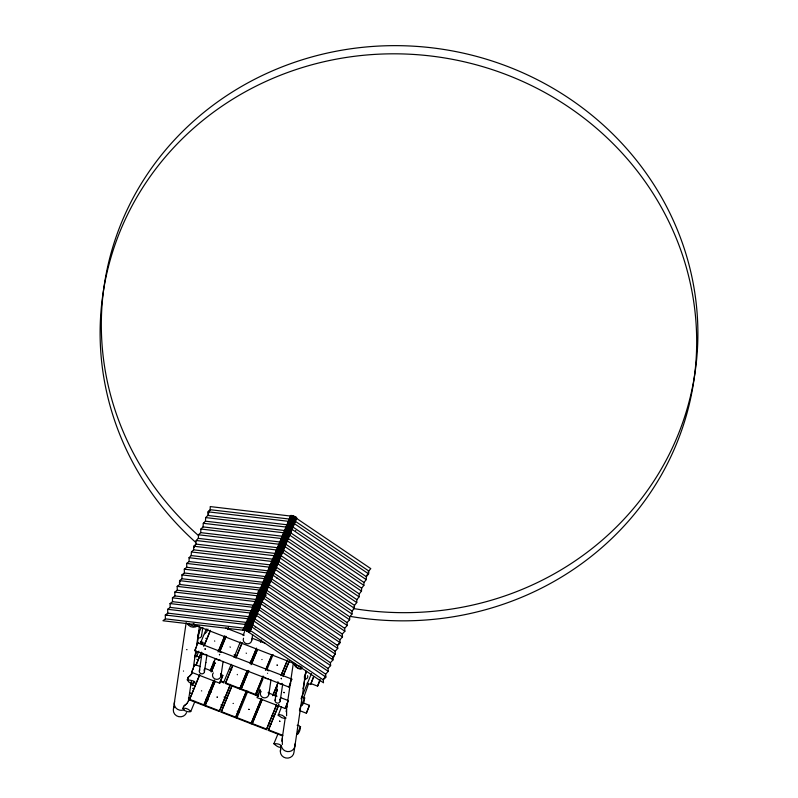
<?xml version="1.0" encoding="UTF-8"?>
<svg xmlns="http://www.w3.org/2000/svg" width="798" height="798" viewBox="0 0 798 798"><rect width="100%" height="100%" fill="white"/><g stroke="black" fill="none" stroke-linecap="round" stroke-linejoin="round"><path stroke-width="1.2" d="M294.661 517.114L370.791 568.635L368.756 570.989L368.616 573.892L366.382 576.725L366.242 579.627L364.008 582.46L363.868 585.363L361.634 588.186L361.494 591.089L359.26 593.921L359.11 596.824L356.886 599.657L356.736 602.56L354.502 605.383L354.362 608.285L352.127 611.118L351.988 614.021L349.753 616.854L349.614 619.757L347.03 622.57L347.24 625.482L344.656 628.305L344.866 631.218L342.282 634.031L342.492 636.954L339.908 639.767L340.118 642.679L337.534 645.502L337.744 648.415L335.16 651.238L335.369 654.151L332.786 656.963L332.995 659.886L330.412 662.699L330.621 665.612L328.038 668.435L328.247 671.347L325.664 674.16L325.873 677.083L323.29 679.896L323.489 682.809L246.343 630.59L162.932 620.754L165.386 618.869L165.306 615.029L167.76 613.133L167.68 609.293L170.134 607.408L170.064 603.557L172.508 601.672L172.438 597.832L174.882 595.936L174.812 592.096L177.256 590.201L177.186 586.36L179.63 584.475L179.56 580.635L182.004 578.74L181.934 574.899L184.378 573.004L184.308 569.164L186.752 567.278L186.682 563.428L189.126 561.543L189.056 557.702L191.191 555.568L191.43 551.967L193.565 549.832L193.804 546.231L195.939 544.096L196.178 540.505L198.313 538.371L198.552 534.77L200.687 532.635L200.926 529.034L203.061 526.899L203.3 523.308L205.435 521.174L205.675 517.573L207.809 515.438L208.059 511.837L210.183 509.703L210.233 506.58L293.644 516.416M255.17 627.178L255.2 627.138M264.996 606.52L265.175 606.181M276.866 578.131L276.766 577.752M295.649 530.75L295.799 530.471M186.183 622.58L173.316 709.751A6.853 6.494 8.4 0 0 186.592 712.604M188.587 699.896L191.311 681.472M193.485 666.739L195.839 650.779M196.747 644.644L199.47 626.221M197.355 643.697L199.31 630.46M214.203 680.115L203.719 705.432L189.385 699.896L199.48 675.128M201.565 635.866L202.812 627.437M199.36 671.108L202.024 653.063M204.448 671.726L206.931 654.879M203.719 705.432L213.814 680.664M230.283 685.003L219.32 711.467L204.986 705.921L215.091 681.153M220.986 675.826L223.111 661.402M219.32 711.467L230.373 684.395M220.258 681.452L223.57 682.729L223.659 682.13L220.348 680.854M246.452 691.248L235.49 717.711L221.156 712.175L231.729 686.25M247.36 670.569L239.729 688.983L225.395 683.437L232.637 665.572M244.577 629.861L291.679 515.508L244.577 629.901L243.43 629.642M249.834 629.961L249.315 632.505A1.626 0.499 22.5 0 0 249.305 632.106L248.128 631.228L295.659 517.044A5.955 1.835 22.5 0 0 294.791 516.595L294.372 516.386A7.172 2.214 22.5 0 0 293.006 515.857L245.684 630.211L245.285 629.911A5.955 1.835 22.5 0 0 244.378 629.682M248.358 631.218A5.955 1.835 22.5 0 0 247.49 630.769L247.071 630.56A7.172 2.214 22.5 0 0 245.714 630.031M235.49 717.711L246.063 691.796M239.729 688.983L246.971 671.118M236.767 718.2L236.856 717.601L251.19 723.138L251.101 723.746L236.767 718.2L247.819 691.138M262.492 677.751L255.34 695.008L241.006 689.472L248.727 670.46M251.759 640.275L252.617 634.48M255.34 695.008L263.061 675.996M276.397 705.492L266.392 729.651L252.058 724.115L262.153 699.347M258.502 696.235L256.298 695.377L256.387 694.779L258.592 695.627M291.869 515.727L290.791 515.428L243.121 630.101L243.619 630.221M293.006 515.857L292.577 515.737A5.955 1.835 22.5 0 0 291.679 515.508M268.846 694.33L270.981 679.906M248.128 631.268L295.659 517.044M266.392 729.651L276.487 704.883M268.387 729.791L282.721 735.327L282.632 735.936L268.298 730.389L278.871 704.474M275.091 700.385L277.754 682.33M280.178 700.993L282.672 684.155M280.347 751.028L281.076 746.12M281.804 741.202L285.245 717.881M286.153 711.736L293.405 662.619M286.881 707.198L286.971 706.599M303.4 687.517L305.714 671.876M305.963 671.188L293.993 752.225A6.853 6.494 8.4 0 1 285.764 757.97A6.853 6.494 8.4 0 1 280.716 749.372M257.644 593.323L258.412 591.039M286.632 709.362L286.582 715.806M282.382 738.09L282.332 744.534M192.498 672.584L189.655 676.066M188.258 701.322L188.647 699.617M197.774 643.397L197.864 642.769L292.028 679.158M194.582 665.043L194.672 664.415L200.298 666.589M260.038 690.34L260.138 689.711L257.026 697.602L285.175 708.484L287.699 702.729M288.188 701.213L288.278 700.594L280.397 697.542M196.787 659.348L197.046 659.357M205.704 638.34L205.714 638.32M205.186 649.323L205.106 648.824M205.934 662.53L205.615 662.53M214.772 641.213L214.582 640.904M219.39 654.719L219.749 654.36L219.5 654.799M217.375 697.203L216.886 697.013L217.385 697.193M229.964 646.929L230.423 647.198M237.305 674.44L237.315 674.759M246.143 653.113L246.462 653.293M233.375 703.387L233.066 703.497M279.729 550.201L280.238 550.071M290.292 525.902L290.362 525.613M249.096 709.512L248.637 709.272L249.146 709.392M277.036 665.123L277.495 665.372L277.115 665.013M207.919 629.043L206.782 631.797L204.767 633.782M197.296 644.914L197.575 644.066M194.094 666.559L194.383 665.702M259.559 691.856L259.839 691.008M299.489 709.751L301.115 705.083M303.569 698.08L308.457 684.076M320.108 680.385L317.584 686.14L310.621 683.447M265.884 595.637L266.173 594.879M196.138 647.926L196.547 646.909M192.946 669.572L193.355 668.554M258.402 694.868L258.811 693.851M290.711 683.307L288.926 687.058L194.762 650.659L197.864 642.769M197.665 635.966L200.986 627.946M194.463 657.602L196.837 651.876M200.158 643.856L206.323 628.964M187.001 679.776C205.575 681.911 185.156 687.297 187.949 677.482M196.488 656.864L198.862 651.128M201.714 644.255L202.662 641.961M196.099 664.804L201.335 652.146M203.719 646.39L210.393 630.28M196.009 665.402L201.246 652.754M204.587 644.694L210.303 630.889M194.991 701.272L190.722 711.587C188.089 712.664 180.538 710.1 183.7 706.21L183.779 706.619M192.248 685.592L193.675 682.16M189.385 699.896L199.869 674.579M210.433 670.34L215.201 658.839M218.054 651.936L224.727 635.826M210.343 670.948L214.632 660.594M218.443 651.387L224.637 636.425M227.5 629.522L228.457 627.228M211.231 671.986L215.041 662.779M219.809 651.278L226.004 636.315M211.62 671.437L214.472 664.535M219.719 651.876L225.914 636.924M204.986 705.921L215.001 681.761M245.555 625.492L243.659 630.061L245.594 630.31A8.199 2.534 22.5 0 1 247.091 630.889A2.943 0.908 22.5 0 1 247.769 631.208L248.896 632.086M246.462 623.378L247.919 619.787M248.826 617.662L253.594 606.091M254.502 603.966L255.959 600.375M256.866 598.261L258.801 593.532M260.218 590.101L263.958 581.134M263.998 580.974L268.726 569.553M269.634 567.428L271.091 563.847M271.998 561.722L273.455 558.131M274.362 556.016L276.726 550.301M277.674 548.017L279.13 544.435M280.038 542.311L281.973 537.583M283.35 534.321L286.233 527.308M287.14 525.184L290.961 515.887L292.208 515.927M244.098 629.632L291.4 515.458M245.525 627.617L254.033 607.069M254.981 604.784L258.293 596.784M259.24 594.5L267.749 573.952M268.697 571.667L277.205 551.119M278.153 548.834L290.921 518.012M245.285 629.911L292.577 515.737M223.57 682.729L231.191 664.325M234.053 657.422L240.338 641.861M243.111 635.557L244.627 631.497M245.993 629.004L292.816 515.977M235.979 657.522L242.173 642.57M247.051 630.739L294.372 516.386M225.395 683.437L232.547 666.18M235.889 658.131L242.083 643.168M247.101 630.889L294.512 516.635M247.49 630.769L294.791 516.595M248.218 631.308L295.918 517.204L296.527 517.693L249.215 631.966M248.627 631.378L295.918 517.204M250.781 627.677L252.208 624.096M253.146 621.971L255.52 616.106M256.457 613.971L257.874 610.55M258.821 608.266L264.976 593.263M265.914 591.138L267.34 587.557M271.589 577.443L273.016 573.862M273.963 571.727L275.38 568.146M276.327 566.021L281.056 554.61M282.003 552.326L284.836 545.473M286.253 542.042L288.148 537.323M289.095 535.199L290.512 531.618M291.46 529.483L292.876 525.902M294.771 521.493L296.188 517.912L294.392 516.725A8.199 2.534 22.5 0 0 292.896 516.136A2.943 0.908 22.5 0 0 292.427 515.997M249.305 632.106L296.537 517.842M249.365 632.515L296.666 518.341A1.626 0.499 22.5 0 0 296.597 517.932L296.597 517.932M221.156 712.175L231.639 686.859M250.313 663.058L256.507 648.106M250.223 663.667L256.417 648.714M251.111 664.704L257.305 649.752M241.006 689.472L248.637 671.058M251.969 663.008L257.215 650.35M260.547 642.3L261.505 639.996M265.445 670.25L271.639 655.288M265.824 669.702L272.028 654.739M256.298 695.377L263.061 678.669M266.781 670.071L273.066 654.51M251.19 723.138L261.195 698.978M251.101 723.746L261.584 698.43M252.058 724.115L262.063 699.956M272.627 695.716L277.874 683.058M281.205 675.008L287.4 660.046M273.016 695.168L277.305 684.814M281.115 675.607L287.31 660.654M275.021 695.307L277.395 689.552M283.12 675.746L289.315 660.784M274.931 695.906L277.305 690.15M283.031 676.345L289.225 661.392M268.298 730.389L278.791 705.083M278.133 714.998L279.42 714.589L282.293 715.327L286.093 718.07L284.806 718.479L281.933 717.741L278.223 715.357L281.455 706.978M273.894 743.726C285.006 743.028 282.662 752.115 273.894 743.726L278.163 733.422M304.228 677.153L306.602 671.417M301.036 698.789L311.469 673.592M291.061 680.963L288.926 687.058M195.739 648.854L194.762 650.659M192.188 671.288L192.547 670.5M257.644 696.584L258.003 695.796M320.068 679.268L317.584 686.14M244.527 624.535L244.896 623.986M291.42 680.185L291.709 679.597M187.44 702.839L188.288 701.243M192.996 688.355L192.697 688.425M201.425 690.829L201.734 690.918M269.654 574.45L270.033 574.799L269.764 574.37M191.889 671.876L191.57 672.305L219.709 683.188L222.822 675.477L220.567 674.42M182.752 708.504C185.276 707.477 189.256 709.312 190.722 711.587M186.233 704.195L186.902 703.387M191.151 674.659L191.72 674.031M186.872 703.467L187.48 702.759M353.185 608.974L353.454 608.694A1.636 0.988 -53.2 0 0 353.694 608.365M262.063 659.547L261.864 659.547M267.629 673.263L267.5 673.293M283.889 692.375L284.158 692.824L284.088 692.325M279.649 721.123L280.018 721.472L279.639 721.133M258.432 601.552L258.761 601.552M249.714 623.747L249.644 623.248M188.936 676.664L190.513 675.377M185.445 704.724L183.869 705.991M184.697 705.392L186.263 704.115M188.717 676.734L188.019 677.881M188.109 677.253L188.966 676.584M194.672 664.415L191.57 672.305M222.822 675.288L219.709 683.188M288.278 700.594L285.175 708.484M310.602 684.485L313.704 676.594L310.602 684.485L307.12 683.148M304.876 697.921C295.859 715.207 309.065 698.22 302.552 697.023M302.502 702.639L309.464 705.332L306.362 713.222L299.4 710.529M306.362 713.222L309.464 705.332M300.637 726.649C291.071 744.644 306.372 725.322 297.155 725.302M367.309 574.859L366.721 575.198M195.081 545.593L194.822 545.772A1.636 1.167 -86.7 0 0 194.413 546.361M290.612 515.608L290.671 515.578A1.626 0.499 22.5 0 0 290.412 515.927L290.871 516.067M243.36 629.762L243.32 629.772A1.626 0.499 22.5 0 0 243.121 630.101M187.051 649.682L186.572 649.612M183.46 670.968L183.55 671.138M209.485 511.408L208.946 511.658A1.636 1.167 -86.7 0 0 208.378 513.024L208.667 514.092M166.393 614.839L166.952 614.799M205.106 648.804L205.186 649.303M281.315 678.749L281.315 678.23L281.325 678.729M249.575 623.248L249.714 623.737M323.629 678.589L324.776 677.931A1.636 0.988 -53.2 0 0 325.345 676.564L325.185 676.046M210.173 510.451L209.355 510.67A1.636 1.167 -86.7 0 0 208.797 512.037M210.183 509.703L290.103 519.129M208.059 511.837L291.469 521.673M207.809 515.438L286.502 524.715M205.675 517.573L286.642 527.119M205.435 521.174L284.128 530.451M203.3 523.308L284.268 532.845M203.061 526.899L281.754 536.176M200.926 529.034L281.894 538.58M200.687 532.635L280.607 542.061M198.552 534.77L278.293 544.166M198.313 538.371L278.233 547.787M196.178 540.505L275.918 549.902M195.939 544.096L274.632 553.373M193.804 546.231L274.771 555.777M193.565 549.832L272.258 559.109M191.43 551.967L271.17 561.363M191.191 555.568L271.111 564.984M189.056 557.702L268.786 567.099M189.126 561.543L268.717 570.929M186.682 563.428L266.412 572.834M186.752 567.278L265.116 576.515M184.308 569.164L267.719 578.999L344.866 631.218M184.378 573.004L262.741 582.251M181.934 574.899L262.891 584.445M182.004 578.74L260.367 587.976M179.56 580.635L260.517 590.171M179.63 584.475L257.993 593.712M177.186 586.36L256.916 595.767M177.256 590.201L256.846 599.587M174.812 592.096L254.542 601.493M174.882 595.936L254.462 605.323M172.438 597.832L255.849 607.657L332.995 659.886M172.508 601.672L250.871 610.909M170.064 603.557L251.021 613.103M170.134 607.408L248.497 616.645M167.68 609.293L251.101 619.128M167.76 613.133L247.34 622.52M165.306 615.029L245.046 624.425M165.386 618.869L244.966 628.255M188.537 677.941L187.919 677.542M225.794 628.036L244.258 635.178M252.338 638.29L265.036 643.198M195.001 625.223L295.39 664.026M200.388 641.891L205.026 643.687M234.033 654.899L236.348 655.786M250.273 661.173L252.597 662.071M281.604 673.283L283.918 674.17M194.652 655.318L200.458 657.562M213.216 662.5L215.54 663.387M229.465 668.774L231.779 669.672M204.807 668.325L212.687 671.377M268.018 692.764L277.016 696.235M225.485 682.839L239.819 688.375M241.096 688.864L255.43 694.41M190.413 684.056L195.051 685.851M208.976 691.228L211.3 692.125M224.058 697.053L227.54 698.4M271.629 715.437L273.943 716.335M189.635 692.844L191.949 693.741M205.874 699.118L208.188 700.016M220.956 704.953L223.28 705.851M237.196 711.227L239.52 712.125M268.527 723.337L270.841 724.235M189.475 699.287L203.809 704.824M205.076 705.322L219.41 710.858M221.246 711.567L235.58 717.103M252.148 723.507L266.482 729.053M193.236 623.447L194.183 623.936M279.739 550.181L280.238 550.061M249.784 628.585L251.18 629.592M294.612 520.805L368.756 570.989M294.542 523.757L368.616 573.892M292.238 526.54L366.382 576.725M292.168 529.493L366.242 579.627M289.864 532.276L364.008 582.46M286.711 533.134L363.868 585.363M287.489 538.002L361.634 588.186M284.337 538.869L361.494 591.089M285.115 543.737L359.26 593.921M284.018 545.992L359.11 596.824M282.741 549.473L356.886 599.657M279.589 550.331L356.736 602.56M280.367 555.199L354.502 605.383M277.205 556.066L354.362 608.285M277.993 560.934L352.127 611.118M274.831 561.792L351.988 614.021M275.619 566.67L349.753 616.854M274.522 568.924L349.614 619.757M274.233 573.293L347.03 622.57M270.083 573.263L347.24 625.482M271.859 579.029L344.656 628.305M269.485 584.754L342.282 634.031M265.335 584.725L342.492 636.954M266.083 589.792L339.908 639.767M262.961 590.46L340.118 642.679M264.727 596.226L337.534 645.502M260.587 596.196L337.744 648.415M262.352 601.951L335.16 651.238M258.213 601.921L335.369 654.151M259.978 607.687L332.786 656.963M257.604 613.423L330.412 662.699M253.465 613.393L330.621 665.612M255.23 619.148L328.038 668.435M253.146 620.515L328.247 671.347M252.856 624.884L325.664 674.16M250.772 626.25L325.873 677.083M249.455 629.921L323.29 679.896M368.227 571.567L368.566 572.226A1.636 0.988 -53.2 0 1 368.237 573.263M337.085 644.884L338.651 644.435A1.636 0.988 -53.2 0 0 339.22 643.058L339.18 642.769M194.971 624.445C197.974 627.916 189.485 625.153 188.498 623.487M179.949 584.166L179.45 582.869A1.636 1.167 -86.7 0 1 180.019 581.503M353.863 606.809L354.023 607.328A1.636 0.988 -53.2 0 1 353.873 608.016M188.528 698.06L188.587 699.317M194.273 547.528L194.253 547.139A1.636 1.167 -86.7 0 1 194.303 546.74M198.423 535.518A298.612 283.18 8.4 0 1 255.839 78.673A298.612 283.18 8.4 0 1 693.322 284.028A298.612 283.18 8.4 0 1 354.292 608.684M195.35 542.032A298.612 283.18 8.4 0 1 256.846 85.735A298.612 283.18 8.4 0 1 692.544 294.542A298.612 283.18 8.4 0 1 350.641 616.455M294.861 744.015A6.853 6.494 8.4 0 1 289.395 751.526A6.853 6.494 8.4 0 1 281.405 746.21M184.049 709.741A6.853 6.494 8.4 0 1 174.642 701.582M251.739 639.218A4.279 4.06 8.4 0 1 247.031 643.796A4.279 4.06 8.4 0 1 243.53 638.23M268.078 678.609A4.279 4.06 8.4 0 1 264.098 677.073M267.909 670.549A4.279 4.06 8.4 0 1 268.996 670.819M268.517 692.245A4.279 4.06 8.4 0 1 264.128 697.851A4.279 4.06 8.4 0 1 261.155 691.357M367.828 574.251A1.636 0.988 -53.2 0 1 367.589 574.58M279.639 699.198A2.564 2.434 8.4 0 1 279.4 702.479A2.564 2.434 8.4 0 1 275.948 702.489A2.564 2.434 8.4 0 1 275.579 699.218M282.073 683.367A2.564 2.434 8.4 0 1 278.482 682.928M278.133 682.38A2.564 2.434 8.4 0 1 277.943 681.771M307.599 675.667A2.564 2.434 8.4 0 1 304.317 678.869M303.39 686.879A2.564 2.434 8.4 0 1 302.921 688.684M203.899 669.931A2.564 2.434 8.4 0 1 203.67 673.203A2.564 2.434 8.4 0 1 200.208 673.223A2.564 2.434 8.4 0 1 199.839 669.941M205.774 654.41A2.564 2.434 8.4 0 1 202.403 653.113M220.218 660.116A4.279 4.06 8.4 0 1 216.238 658.569M220.049 652.056A4.279 4.06 8.4 0 1 221.136 652.325M220.657 673.751A4.279 4.06 8.4 0 1 216.258 679.347A4.279 4.06 8.4 0 1 213.295 672.854M201.555 635.228A2.564 2.434 8.4 0 1 197.505 637.492M197.824 625.712A6.853 6.494 8.4 0 1 187.201 623.438M173.685 708.095A6.853 6.494 8.4 0 1 174.493 706.589M334.172 655.996A6.853 6.494 8.4 0 1 332.177 658.739M301.664 668.405A6.853 6.494 8.4 0 1 295.21 666.15M294.243 664.714A6.853 6.494 8.4 0 1 293.684 663.088M294.761 665.273C300.766 673.332 307.779 666.23 294.761 665.273"/></g></svg>
